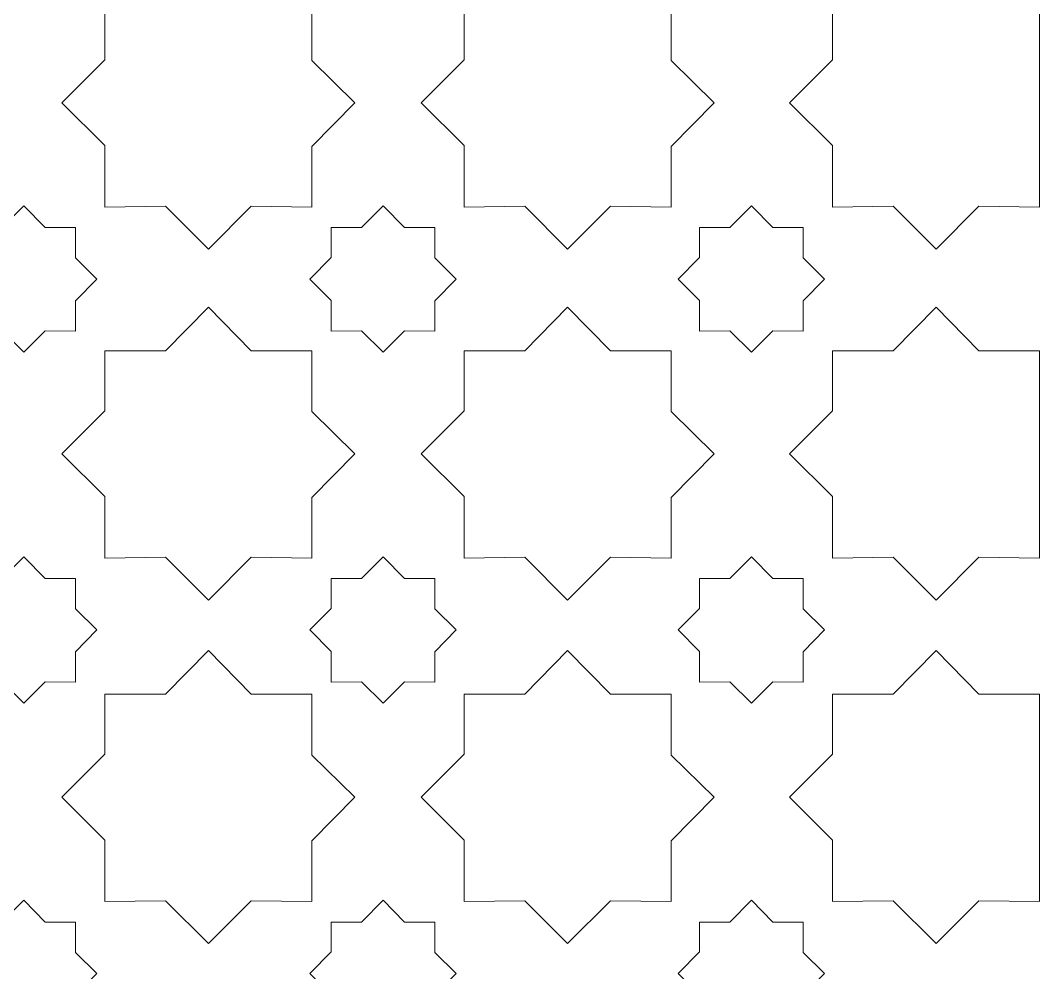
# Model space of a CAD drawing. Header units: centimetres. Extents: x -82 to 82, y -124 to 124.
# Drawn here: x 47.98 to 82.41, y 59.16 to 91.33 of the extents above; entities that cross this region are included whole.
import ezdxf

# ---------------------------------------------------------------- set-up
doc = ezdxf.new("R2010")
doc.units = ezdxf.units.CM
doc.header["$MEASUREMENT"] = 0
doc.layers.add('layer 1', color=7, linetype='Continuous')

msp = doc.modelspace()

# ---------------------------------------------------------------- linework, layer by layer
at = {"layer": 'layer 1', "color": 240, "lineweight": 9}
for points, knots in [([(50.82781, 89.99869), (50.82781, 89.99869), (50.8278, 92.02161), (50.8278, 92.02161), (50.8278, 92.02161), (50.8278, 92.02161), (52.87811, 92.02161), (52.87811, 92.02161), (52.87811, 92.02161), (52.87811, 92.02161), (54.32781, 93.49871), (54.32781, 93.49871), (54.32781, 93.49871), (54.32781, 93.49871), (55.77752, 92.02161), (55.77752, 92.02161), (55.77752, 92.02161), (55.77752, 92.02161), (57.8278, 92.02161), (57.8278, 92.02161), (57.8278, 92.02161), (57.8278, 92.02161), (57.8278, 89.97133), (57.8278, 89.97133), (57.8278, 89.97133), (57.8278, 89.97133), (59.27756, 88.54896), (59.27756, 88.54896), (59.27756, 88.54896), (59.27756, 88.54896), (57.8278, 87.07182), (57.8278, 87.07182), (57.8278, 87.07182), (57.8278, 87.07182), (57.8278, 85.02161), (57.8278, 85.02161), (57.8278, 85.02161), (57.8278, 85.02161), (55.77763, 85.04899), (55.77763, 85.04899), (55.77763, 85.04899), (55.77763, 85.04899), (54.32781, 83.59922), (54.32781, 83.59922), (54.32781, 83.59922), (54.32781, 83.59922), (52.87803, 85.049), (52.87803, 85.049), (52.87803, 85.049), (52.87803, 85.049), (50.8278, 85.02161), (50.8278, 85.02161), (50.8278, 85.02161), (50.8278, 85.02161), (50.8278, 87.09923), (50.8278, 87.09923), (50.8278, 87.09923), (50.8278, 87.09923), (49.37807, 88.54896), (49.37807, 88.54896), (49.37807, 88.54896), (49.37807, 88.54896), (50.82781, 89.99869), (50.82781, 89.99869)], [0, 0, 0, 0, 0.05882353, 0.05882353, 0.05882353, 0.05882353, 0.11764706, 0.11764706, 0.11764706, 0.11764706, 0.17647059, 0.17647059, 0.17647059, 0.17647059, 0.23529412, 0.23529412, 0.23529412, 0.23529412, 0.29411765, 0.29411765, 0.29411765, 0.29411765, 0.35294118, 0.35294118, 0.35294118, 0.35294118, 0.41176471, 0.41176471, 0.41176471, 0.41176471, 0.47058824, 0.47058824, 0.47058824, 0.47058824, 0.52941176, 0.52941176, 0.52941176, 0.52941176, 0.58823529, 0.58823529, 0.58823529, 0.58823529, 0.64705882, 0.64705882, 0.64705882, 0.64705882, 0.70588235, 0.70588235, 0.70588235, 0.70588235, 0.76470588, 0.76470588, 0.76470588, 0.76470588, 0.82352941, 0.82352941, 0.82352941, 0.82352941, 0.88235294, 0.88235294, 0.88235294, 0.88235294, 1, 1, 1, 1]), ([(62.96581, 89.99869), (62.96581, 89.99869), (62.9658, 92.02161), (62.9658, 92.02161), (62.9658, 92.02161), (62.9658, 92.02161), (65.01611, 92.02161), (65.01611, 92.02161), (65.01611, 92.02161), (65.01611, 92.02161), (66.46581, 93.49871), (66.46581, 93.49871), (66.46581, 93.49871), (66.46581, 93.49871), (67.91552, 92.02161), (67.91552, 92.02161), (67.91552, 92.02161), (67.91552, 92.02161), (69.9658, 92.02161), (69.9658, 92.02161), (69.9658, 92.02161), (69.9658, 92.02161), (69.9658, 89.97133), (69.9658, 89.97133), (69.9658, 89.97133), (69.9658, 89.97133), (71.41556, 88.54896), (71.41556, 88.54896), (71.41556, 88.54896), (71.41556, 88.54896), (69.9658, 87.07182), (69.9658, 87.07182), (69.9658, 87.07182), (69.9658, 87.07182), (69.9658, 85.02161), (69.9658, 85.02161), (69.9658, 85.02161), (69.9658, 85.02161), (67.91563, 85.04899), (67.91563, 85.04899), (67.91563, 85.04899), (67.91563, 85.04899), (66.46581, 83.59922), (66.46581, 83.59922), (66.46581, 83.59922), (66.46581, 83.59922), (65.01603, 85.049), (65.01603, 85.049), (65.01603, 85.049), (65.01603, 85.049), (62.9658, 85.02161), (62.9658, 85.02161), (62.9658, 85.02161), (62.9658, 85.02161), (62.9658, 87.09923), (62.9658, 87.09923), (62.9658, 87.09923), (62.9658, 87.09923), (61.51607, 88.54896), (61.51607, 88.54896), (61.51607, 88.54896), (61.51607, 88.54896), (62.96581, 89.99869), (62.96581, 89.99869)], [0, 0, 0, 0, 0.05882353, 0.05882353, 0.05882353, 0.05882353, 0.11764706, 0.11764706, 0.11764706, 0.11764706, 0.17647059, 0.17647059, 0.17647059, 0.17647059, 0.23529412, 0.23529412, 0.23529412, 0.23529412, 0.29411765, 0.29411765, 0.29411765, 0.29411765, 0.35294118, 0.35294118, 0.35294118, 0.35294118, 0.41176471, 0.41176471, 0.41176471, 0.41176471, 0.47058824, 0.47058824, 0.47058824, 0.47058824, 0.52941176, 0.52941176, 0.52941176, 0.52941176, 0.58823529, 0.58823529, 0.58823529, 0.58823529, 0.64705882, 0.64705882, 0.64705882, 0.64705882, 0.70588235, 0.70588235, 0.70588235, 0.70588235, 0.76470588, 0.76470588, 0.76470588, 0.76470588, 0.82352941, 0.82352941, 0.82352941, 0.82352941, 0.88235294, 0.88235294, 0.88235294, 0.88235294, 1, 1, 1, 1]), ([(82.4118, 85.02161), (82.4118, 85.02161), (80.36163, 85.04899), (80.36163, 85.04899), (80.36163, 85.04899), (80.36163, 85.04899), (78.91181, 83.59922), (78.91181, 83.59922), (78.91181, 83.59922), (78.91181, 83.59922), (77.46203, 85.049), (77.46203, 85.049), (77.46203, 85.049), (77.46203, 85.049), (75.4118, 85.02161), (75.4118, 85.02161), (75.4118, 85.02161), (75.4118, 85.02161), (75.4118, 87.09923), (75.4118, 87.09923), (75.4118, 87.09923), (75.4118, 87.09923), (73.96207, 88.54896), (73.96207, 88.54896), (73.96207, 88.54896), (73.96207, 88.54896), (75.41181, 89.99869), (75.41181, 89.99869), (75.41181, 89.99869), (75.41181, 89.99869), (75.4118, 92.02161), (75.4118, 92.02161), (75.4118, 92.02161), (75.4118, 92.02161), (77.46211, 92.02161), (77.46211, 92.02161), (77.46211, 92.02161), (77.46211, 92.02161), (78.91181, 93.49871), (78.91181, 93.49871), (78.91181, 93.49871), (78.91181, 93.49871), (80.36152, 92.02161), (80.36152, 92.02161), (80.36152, 92.02161), (80.36152, 92.02161), (82.4118, 92.02161), (82.4118, 92.02161), (82.4118, 92.02161), (82.4118, 92.02161), (82.4118, 85.02161), (82.4118, 85.02161)], [0, 0, 0, 0, 0.07142857, 0.07142857, 0.07142857, 0.07142857, 0.14285714, 0.14285714, 0.14285714, 0.14285714, 0.21428571, 0.21428571, 0.21428571, 0.21428571, 0.28571429, 0.28571429, 0.28571429, 0.28571429, 0.35714286, 0.35714286, 0.35714286, 0.35714286, 0.42857143, 0.42857143, 0.42857143, 0.42857143, 0.5, 0.5, 0.5, 0.5, 0.57142857, 0.57142857, 0.57142857, 0.57142857, 0.64285714, 0.64285714, 0.64285714, 0.64285714, 0.71428571, 0.71428571, 0.71428571, 0.71428571, 0.78571429, 0.78571429, 0.78571429, 0.78571429, 0.85714286, 0.85714286, 0.85714286, 0.85714286, 1, 1, 1, 1]), ([(46.34043, 83.31886), (46.34043, 83.31886), (46.34043, 84.33037), (46.34043, 84.33037), (46.34043, 84.33037), (46.34043, 84.33037), (47.36564, 84.33037), (47.36564, 84.33037), (47.36564, 84.33037), (47.36564, 84.33037), (48.09052, 85.06896), (48.09052, 85.06896), (48.09052, 85.06896), (48.09052, 85.06896), (48.81542, 84.33037), (48.81542, 84.33037), (48.81542, 84.33037), (48.81542, 84.33037), (49.84061, 84.33037), (49.84061, 84.33037), (49.84061, 84.33037), (49.84061, 84.33037), (49.84061, 83.30518), (49.84061, 83.30518), (49.84061, 83.30518), (49.84061, 83.30518), (50.56553, 82.59396), (50.56553, 82.59396), (50.56553, 82.59396), (50.56553, 82.59396), (49.84061, 81.85535), (49.84061, 81.85535), (49.84061, 81.85535), (49.84061, 81.85535), (49.84061, 80.83019), (49.84061, 80.83019), (49.84061, 80.83019), (49.84061, 80.83019), (48.81547, 80.84388), (48.81547, 80.84388), (48.81547, 80.84388), (48.81547, 80.84388), (48.09052, 80.11896), (48.09052, 80.11896), (48.09052, 80.11896), (48.09052, 80.11896), (47.3656, 80.84389), (47.3656, 80.84389), (47.3656, 80.84389), (47.3656, 80.84389), (46.34043, 80.83019), (46.34043, 80.83019), (46.34043, 80.83019), (46.34043, 80.83019), (46.34043, 81.86906), (46.34043, 81.86906), (46.34043, 81.86906), (46.34043, 81.86906), (45.61553, 82.59396), (45.61553, 82.59396), (45.61553, 82.59396), (45.61553, 82.59396), (46.34043, 83.31886), (46.34043, 83.31886)], [0, 0, 0, 0, 0.05882353, 0.05882353, 0.05882353, 0.05882353, 0.11764706, 0.11764706, 0.11764706, 0.11764706, 0.17647059, 0.17647059, 0.17647059, 0.17647059, 0.23529412, 0.23529412, 0.23529412, 0.23529412, 0.29411765, 0.29411765, 0.29411765, 0.29411765, 0.35294118, 0.35294118, 0.35294118, 0.35294118, 0.41176471, 0.41176471, 0.41176471, 0.41176471, 0.47058824, 0.47058824, 0.47058824, 0.47058824, 0.52941176, 0.52941176, 0.52941176, 0.52941176, 0.58823529, 0.58823529, 0.58823529, 0.58823529, 0.64705882, 0.64705882, 0.64705882, 0.64705882, 0.70588235, 0.70588235, 0.70588235, 0.70588235, 0.76470588, 0.76470588, 0.76470588, 0.76470588, 0.82352941, 0.82352941, 0.82352941, 0.82352941, 0.88235294, 0.88235294, 0.88235294, 0.88235294, 1, 1, 1, 1]), ([(58.47843, 83.31886), (58.47843, 83.31886), (58.47843, 84.33037), (58.47843, 84.33037), (58.47843, 84.33037), (58.47843, 84.33037), (59.50364, 84.33037), (59.50364, 84.33037), (59.50364, 84.33037), (59.50364, 84.33037), (60.22852, 85.06896), (60.22852, 85.06896), (60.22852, 85.06896), (60.22852, 85.06896), (60.95342, 84.33037), (60.95342, 84.33037), (60.95342, 84.33037), (60.95342, 84.33037), (61.97861, 84.33037), (61.97861, 84.33037), (61.97861, 84.33037), (61.97861, 84.33037), (61.97861, 83.30518), (61.97861, 83.30518), (61.97861, 83.30518), (61.97861, 83.30518), (62.70353, 82.59396), (62.70353, 82.59396), (62.70353, 82.59396), (62.70353, 82.59396), (61.97861, 81.85535), (61.97861, 81.85535), (61.97861, 81.85535), (61.97861, 81.85535), (61.97861, 80.83019), (61.97861, 80.83019), (61.97861, 80.83019), (61.97861, 80.83019), (60.95347, 80.84388), (60.95347, 80.84388), (60.95347, 80.84388), (60.95347, 80.84388), (60.22852, 80.11896), (60.22852, 80.11896), (60.22852, 80.11896), (60.22852, 80.11896), (59.5036, 80.84389), (59.5036, 80.84389), (59.5036, 80.84389), (59.5036, 80.84389), (58.47843, 80.83019), (58.47843, 80.83019), (58.47843, 80.83019), (58.47843, 80.83019), (58.47843, 81.86906), (58.47843, 81.86906), (58.47843, 81.86906), (58.47843, 81.86906), (57.75353, 82.59396), (57.75353, 82.59396), (57.75353, 82.59396), (57.75353, 82.59396), (58.47843, 83.31886), (58.47843, 83.31886)], [0, 0, 0, 0, 0.05882353, 0.05882353, 0.05882353, 0.05882353, 0.11764706, 0.11764706, 0.11764706, 0.11764706, 0.17647059, 0.17647059, 0.17647059, 0.17647059, 0.23529412, 0.23529412, 0.23529412, 0.23529412, 0.29411765, 0.29411765, 0.29411765, 0.29411765, 0.35294118, 0.35294118, 0.35294118, 0.35294118, 0.41176471, 0.41176471, 0.41176471, 0.41176471, 0.47058824, 0.47058824, 0.47058824, 0.47058824, 0.52941176, 0.52941176, 0.52941176, 0.52941176, 0.58823529, 0.58823529, 0.58823529, 0.58823529, 0.64705882, 0.64705882, 0.64705882, 0.64705882, 0.70588235, 0.70588235, 0.70588235, 0.70588235, 0.76470588, 0.76470588, 0.76470588, 0.76470588, 0.82352941, 0.82352941, 0.82352941, 0.82352941, 0.88235294, 0.88235294, 0.88235294, 0.88235294, 1, 1, 1, 1]), ([(70.92443, 83.31886), (70.92443, 83.31886), (70.92443, 84.33037), (70.92443, 84.33037), (70.92443, 84.33037), (70.92443, 84.33037), (71.94964, 84.33037), (71.94964, 84.33037), (71.94964, 84.33037), (71.94964, 84.33037), (72.67452, 85.06896), (72.67452, 85.06896), (72.67452, 85.06896), (72.67452, 85.06896), (73.39942, 84.33037), (73.39942, 84.33037), (73.39942, 84.33037), (73.39942, 84.33037), (74.42461, 84.33037), (74.42461, 84.33037), (74.42461, 84.33037), (74.42461, 84.33037), (74.42461, 83.30518), (74.42461, 83.30518), (74.42461, 83.30518), (74.42461, 83.30518), (75.14953, 82.59396), (75.14953, 82.59396), (75.14953, 82.59396), (75.14953, 82.59396), (74.42461, 81.85535), (74.42461, 81.85535), (74.42461, 81.85535), (74.42461, 81.85535), (74.42461, 80.83019), (74.42461, 80.83019), (74.42461, 80.83019), (74.42461, 80.83019), (73.39947, 80.84388), (73.39947, 80.84388), (73.39947, 80.84388), (73.39947, 80.84388), (72.67452, 80.11896), (72.67452, 80.11896), (72.67452, 80.11896), (72.67452, 80.11896), (71.9496, 80.84389), (71.9496, 80.84389), (71.9496, 80.84389), (71.9496, 80.84389), (70.92443, 80.83019), (70.92443, 80.83019), (70.92443, 80.83019), (70.92443, 80.83019), (70.92443, 81.86906), (70.92443, 81.86906), (70.92443, 81.86906), (70.92443, 81.86906), (70.19953, 82.59396), (70.19953, 82.59396), (70.19953, 82.59396), (70.19953, 82.59396), (70.92443, 83.31886), (70.92443, 83.31886)], [0, 0, 0, 0, 0.05882353, 0.05882353, 0.05882353, 0.05882353, 0.11764706, 0.11764706, 0.11764706, 0.11764706, 0.17647059, 0.17647059, 0.17647059, 0.17647059, 0.23529412, 0.23529412, 0.23529412, 0.23529412, 0.29411765, 0.29411765, 0.29411765, 0.29411765, 0.35294118, 0.35294118, 0.35294118, 0.35294118, 0.41176471, 0.41176471, 0.41176471, 0.41176471, 0.47058824, 0.47058824, 0.47058824, 0.47058824, 0.52941176, 0.52941176, 0.52941176, 0.52941176, 0.58823529, 0.58823529, 0.58823529, 0.58823529, 0.64705882, 0.64705882, 0.64705882, 0.64705882, 0.70588235, 0.70588235, 0.70588235, 0.70588235, 0.76470588, 0.76470588, 0.76470588, 0.76470588, 0.82352941, 0.82352941, 0.82352941, 0.82352941, 0.88235294, 0.88235294, 0.88235294, 0.88235294, 1, 1, 1, 1]), ([(50.82781, 78.14299), (50.82781, 78.14299), (50.8278, 80.16591), (50.8278, 80.16591), (50.8278, 80.16591), (50.8278, 80.16591), (52.87811, 80.16591), (52.87811, 80.16591), (52.87811, 80.16591), (52.87811, 80.16591), (54.32781, 81.64301), (54.32781, 81.64301), (54.32781, 81.64301), (54.32781, 81.64301), (55.77752, 80.16591), (55.77752, 80.16591), (55.77752, 80.16591), (55.77752, 80.16591), (57.8278, 80.16591), (57.8278, 80.16591), (57.8278, 80.16591), (57.8278, 80.16591), (57.8278, 78.11563), (57.8278, 78.11563), (57.8278, 78.11563), (57.8278, 78.11563), (59.27756, 76.69326), (59.27756, 76.69326), (59.27756, 76.69326), (59.27756, 76.69326), (57.8278, 75.21612), (57.8278, 75.21612), (57.8278, 75.21612), (57.8278, 75.21612), (57.8278, 73.16591), (57.8278, 73.16591), (57.8278, 73.16591), (57.8278, 73.16591), (55.77763, 73.19329), (55.77763, 73.19329), (55.77763, 73.19329), (55.77763, 73.19329), (54.32781, 71.74352), (54.32781, 71.74352), (54.32781, 71.74352), (54.32781, 71.74352), (52.87803, 73.1933), (52.87803, 73.1933), (52.87803, 73.1933), (52.87803, 73.1933), (50.8278, 73.16591), (50.8278, 73.16591), (50.8278, 73.16591), (50.8278, 73.16591), (50.8278, 75.24353), (50.8278, 75.24353), (50.8278, 75.24353), (50.8278, 75.24353), (49.37807, 76.69326), (49.37807, 76.69326), (49.37807, 76.69326), (49.37807, 76.69326), (50.82781, 78.14299), (50.82781, 78.14299)], [0, 0, 0, 0, 0.05882353, 0.05882353, 0.05882353, 0.05882353, 0.11764706, 0.11764706, 0.11764706, 0.11764706, 0.17647059, 0.17647059, 0.17647059, 0.17647059, 0.23529412, 0.23529412, 0.23529412, 0.23529412, 0.29411765, 0.29411765, 0.29411765, 0.29411765, 0.35294118, 0.35294118, 0.35294118, 0.35294118, 0.41176471, 0.41176471, 0.41176471, 0.41176471, 0.47058824, 0.47058824, 0.47058824, 0.47058824, 0.52941176, 0.52941176, 0.52941176, 0.52941176, 0.58823529, 0.58823529, 0.58823529, 0.58823529, 0.64705882, 0.64705882, 0.64705882, 0.64705882, 0.70588235, 0.70588235, 0.70588235, 0.70588235, 0.76470588, 0.76470588, 0.76470588, 0.76470588, 0.82352941, 0.82352941, 0.82352941, 0.82352941, 0.88235294, 0.88235294, 0.88235294, 0.88235294, 1, 1, 1, 1]), ([(62.96581, 78.14299), (62.96581, 78.14299), (62.9658, 80.16591), (62.9658, 80.16591), (62.9658, 80.16591), (62.9658, 80.16591), (65.01611, 80.16591), (65.01611, 80.16591), (65.01611, 80.16591), (65.01611, 80.16591), (66.46581, 81.64301), (66.46581, 81.64301), (66.46581, 81.64301), (66.46581, 81.64301), (67.91552, 80.16591), (67.91552, 80.16591), (67.91552, 80.16591), (67.91552, 80.16591), (69.9658, 80.16591), (69.9658, 80.16591), (69.9658, 80.16591), (69.9658, 80.16591), (69.9658, 78.11563), (69.9658, 78.11563), (69.9658, 78.11563), (69.9658, 78.11563), (71.41556, 76.69326), (71.41556, 76.69326), (71.41556, 76.69326), (71.41556, 76.69326), (69.9658, 75.21612), (69.9658, 75.21612), (69.9658, 75.21612), (69.9658, 75.21612), (69.9658, 73.16591), (69.9658, 73.16591), (69.9658, 73.16591), (69.9658, 73.16591), (67.91563, 73.19329), (67.91563, 73.19329), (67.91563, 73.19329), (67.91563, 73.19329), (66.46581, 71.74352), (66.46581, 71.74352), (66.46581, 71.74352), (66.46581, 71.74352), (65.01603, 73.1933), (65.01603, 73.1933), (65.01603, 73.1933), (65.01603, 73.1933), (62.9658, 73.16591), (62.9658, 73.16591), (62.9658, 73.16591), (62.9658, 73.16591), (62.9658, 75.24353), (62.9658, 75.24353), (62.9658, 75.24353), (62.9658, 75.24353), (61.51607, 76.69326), (61.51607, 76.69326), (61.51607, 76.69326), (61.51607, 76.69326), (62.96581, 78.14299), (62.96581, 78.14299)], [0, 0, 0, 0, 0.05882353, 0.05882353, 0.05882353, 0.05882353, 0.11764706, 0.11764706, 0.11764706, 0.11764706, 0.17647059, 0.17647059, 0.17647059, 0.17647059, 0.23529412, 0.23529412, 0.23529412, 0.23529412, 0.29411765, 0.29411765, 0.29411765, 0.29411765, 0.35294118, 0.35294118, 0.35294118, 0.35294118, 0.41176471, 0.41176471, 0.41176471, 0.41176471, 0.47058824, 0.47058824, 0.47058824, 0.47058824, 0.52941176, 0.52941176, 0.52941176, 0.52941176, 0.58823529, 0.58823529, 0.58823529, 0.58823529, 0.64705882, 0.64705882, 0.64705882, 0.64705882, 0.70588235, 0.70588235, 0.70588235, 0.70588235, 0.76470588, 0.76470588, 0.76470588, 0.76470588, 0.82352941, 0.82352941, 0.82352941, 0.82352941, 0.88235294, 0.88235294, 0.88235294, 0.88235294, 1, 1, 1, 1]), ([(82.4118, 73.16591), (82.4118, 73.16591), (80.36163, 73.19329), (80.36163, 73.19329), (80.36163, 73.19329), (80.36163, 73.19329), (78.91181, 71.74352), (78.91181, 71.74352), (78.91181, 71.74352), (78.91181, 71.74352), (77.46203, 73.1933), (77.46203, 73.1933), (77.46203, 73.1933), (77.46203, 73.1933), (75.4118, 73.16591), (75.4118, 73.16591), (75.4118, 73.16591), (75.4118, 73.16591), (75.4118, 75.24353), (75.4118, 75.24353), (75.4118, 75.24353), (75.4118, 75.24353), (73.96207, 76.69326), (73.96207, 76.69326), (73.96207, 76.69326), (73.96207, 76.69326), (75.41181, 78.14299), (75.41181, 78.14299), (75.41181, 78.14299), (75.41181, 78.14299), (75.4118, 80.16591), (75.4118, 80.16591), (75.4118, 80.16591), (75.4118, 80.16591), (77.46211, 80.16591), (77.46211, 80.16591), (77.46211, 80.16591), (77.46211, 80.16591), (78.91181, 81.64301), (78.91181, 81.64301), (78.91181, 81.64301), (78.91181, 81.64301), (80.36152, 80.16591), (80.36152, 80.16591), (80.36152, 80.16591), (80.36152, 80.16591), (82.4118, 80.16591), (82.4118, 80.16591), (82.4118, 80.16591), (82.4118, 80.16591), (82.4118, 73.16591), (82.4118, 73.16591)], [0, 0, 0, 0, 0.07142857, 0.07142857, 0.07142857, 0.07142857, 0.14285714, 0.14285714, 0.14285714, 0.14285714, 0.21428571, 0.21428571, 0.21428571, 0.21428571, 0.28571429, 0.28571429, 0.28571429, 0.28571429, 0.35714286, 0.35714286, 0.35714286, 0.35714286, 0.42857143, 0.42857143, 0.42857143, 0.42857143, 0.5, 0.5, 0.5, 0.5, 0.57142857, 0.57142857, 0.57142857, 0.57142857, 0.64285714, 0.64285714, 0.64285714, 0.64285714, 0.71428571, 0.71428571, 0.71428571, 0.71428571, 0.78571429, 0.78571429, 0.78571429, 0.78571429, 0.85714286, 0.85714286, 0.85714286, 0.85714286, 1, 1, 1, 1]), ([(46.34043, 71.46316), (46.34043, 71.46316), (46.34043, 72.47467), (46.34043, 72.47467), (46.34043, 72.47467), (46.34043, 72.47467), (47.36564, 72.47467), (47.36564, 72.47467), (47.36564, 72.47467), (47.36564, 72.47467), (48.09052, 73.21326), (48.09052, 73.21326), (48.09052, 73.21326), (48.09052, 73.21326), (48.81542, 72.47467), (48.81542, 72.47467), (48.81542, 72.47467), (48.81542, 72.47467), (49.84061, 72.47467), (49.84061, 72.47467), (49.84061, 72.47467), (49.84061, 72.47467), (49.84061, 71.44948), (49.84061, 71.44948), (49.84061, 71.44948), (49.84061, 71.44948), (50.56553, 70.73826), (50.56553, 70.73826), (50.56553, 70.73826), (50.56553, 70.73826), (49.84061, 69.99965), (49.84061, 69.99965), (49.84061, 69.99965), (49.84061, 69.99965), (49.84061, 68.97449), (49.84061, 68.97449), (49.84061, 68.97449), (49.84061, 68.97449), (48.81547, 68.98818), (48.81547, 68.98818), (48.81547, 68.98818), (48.81547, 68.98818), (48.09052, 68.26326), (48.09052, 68.26326), (48.09052, 68.26326), (48.09052, 68.26326), (47.3656, 68.98819), (47.3656, 68.98819), (47.3656, 68.98819), (47.3656, 68.98819), (46.34043, 68.97449), (46.34043, 68.97449), (46.34043, 68.97449), (46.34043, 68.97449), (46.34043, 70.01336), (46.34043, 70.01336), (46.34043, 70.01336), (46.34043, 70.01336), (45.61553, 70.73826), (45.61553, 70.73826), (45.61553, 70.73826), (45.61553, 70.73826), (46.34043, 71.46316), (46.34043, 71.46316)], [0, 0, 0, 0, 0.05882353, 0.05882353, 0.05882353, 0.05882353, 0.11764706, 0.11764706, 0.11764706, 0.11764706, 0.17647059, 0.17647059, 0.17647059, 0.17647059, 0.23529412, 0.23529412, 0.23529412, 0.23529412, 0.29411765, 0.29411765, 0.29411765, 0.29411765, 0.35294118, 0.35294118, 0.35294118, 0.35294118, 0.41176471, 0.41176471, 0.41176471, 0.41176471, 0.47058824, 0.47058824, 0.47058824, 0.47058824, 0.52941176, 0.52941176, 0.52941176, 0.52941176, 0.58823529, 0.58823529, 0.58823529, 0.58823529, 0.64705882, 0.64705882, 0.64705882, 0.64705882, 0.70588235, 0.70588235, 0.70588235, 0.70588235, 0.76470588, 0.76470588, 0.76470588, 0.76470588, 0.82352941, 0.82352941, 0.82352941, 0.82352941, 0.88235294, 0.88235294, 0.88235294, 0.88235294, 1, 1, 1, 1]), ([(58.47843, 71.46316), (58.47843, 71.46316), (58.47843, 72.47467), (58.47843, 72.47467), (58.47843, 72.47467), (58.47843, 72.47467), (59.50364, 72.47467), (59.50364, 72.47467), (59.50364, 72.47467), (59.50364, 72.47467), (60.22852, 73.21326), (60.22852, 73.21326), (60.22852, 73.21326), (60.22852, 73.21326), (60.95342, 72.47467), (60.95342, 72.47467), (60.95342, 72.47467), (60.95342, 72.47467), (61.97861, 72.47467), (61.97861, 72.47467), (61.97861, 72.47467), (61.97861, 72.47467), (61.97861, 71.44948), (61.97861, 71.44948), (61.97861, 71.44948), (61.97861, 71.44948), (62.70353, 70.73826), (62.70353, 70.73826), (62.70353, 70.73826), (62.70353, 70.73826), (61.97861, 69.99965), (61.97861, 69.99965), (61.97861, 69.99965), (61.97861, 69.99965), (61.97861, 68.97449), (61.97861, 68.97449), (61.97861, 68.97449), (61.97861, 68.97449), (60.95347, 68.98818), (60.95347, 68.98818), (60.95347, 68.98818), (60.95347, 68.98818), (60.22852, 68.26326), (60.22852, 68.26326), (60.22852, 68.26326), (60.22852, 68.26326), (59.5036, 68.98819), (59.5036, 68.98819), (59.5036, 68.98819), (59.5036, 68.98819), (58.47843, 68.97449), (58.47843, 68.97449), (58.47843, 68.97449), (58.47843, 68.97449), (58.47843, 70.01336), (58.47843, 70.01336), (58.47843, 70.01336), (58.47843, 70.01336), (57.75353, 70.73826), (57.75353, 70.73826), (57.75353, 70.73826), (57.75353, 70.73826), (58.47843, 71.46316), (58.47843, 71.46316)], [0, 0, 0, 0, 0.05882353, 0.05882353, 0.05882353, 0.05882353, 0.11764706, 0.11764706, 0.11764706, 0.11764706, 0.17647059, 0.17647059, 0.17647059, 0.17647059, 0.23529412, 0.23529412, 0.23529412, 0.23529412, 0.29411765, 0.29411765, 0.29411765, 0.29411765, 0.35294118, 0.35294118, 0.35294118, 0.35294118, 0.41176471, 0.41176471, 0.41176471, 0.41176471, 0.47058824, 0.47058824, 0.47058824, 0.47058824, 0.52941176, 0.52941176, 0.52941176, 0.52941176, 0.58823529, 0.58823529, 0.58823529, 0.58823529, 0.64705882, 0.64705882, 0.64705882, 0.64705882, 0.70588235, 0.70588235, 0.70588235, 0.70588235, 0.76470588, 0.76470588, 0.76470588, 0.76470588, 0.82352941, 0.82352941, 0.82352941, 0.82352941, 0.88235294, 0.88235294, 0.88235294, 0.88235294, 1, 1, 1, 1]), ([(70.92443, 71.46316), (70.92443, 71.46316), (70.92443, 72.47467), (70.92443, 72.47467), (70.92443, 72.47467), (70.92443, 72.47467), (71.94964, 72.47467), (71.94964, 72.47467), (71.94964, 72.47467), (71.94964, 72.47467), (72.67452, 73.21326), (72.67452, 73.21326), (72.67452, 73.21326), (72.67452, 73.21326), (73.39942, 72.47467), (73.39942, 72.47467), (73.39942, 72.47467), (73.39942, 72.47467), (74.42461, 72.47467), (74.42461, 72.47467), (74.42461, 72.47467), (74.42461, 72.47467), (74.42461, 71.44948), (74.42461, 71.44948), (74.42461, 71.44948), (74.42461, 71.44948), (75.14953, 70.73826), (75.14953, 70.73826), (75.14953, 70.73826), (75.14953, 70.73826), (74.42461, 69.99965), (74.42461, 69.99965), (74.42461, 69.99965), (74.42461, 69.99965), (74.42461, 68.97449), (74.42461, 68.97449), (74.42461, 68.97449), (74.42461, 68.97449), (73.39947, 68.98818), (73.39947, 68.98818), (73.39947, 68.98818), (73.39947, 68.98818), (72.67452, 68.26326), (72.67452, 68.26326), (72.67452, 68.26326), (72.67452, 68.26326), (71.9496, 68.98819), (71.9496, 68.98819), (71.9496, 68.98819), (71.9496, 68.98819), (70.92443, 68.97449), (70.92443, 68.97449), (70.92443, 68.97449), (70.92443, 68.97449), (70.92443, 70.01336), (70.92443, 70.01336), (70.92443, 70.01336), (70.92443, 70.01336), (70.19953, 70.73826), (70.19953, 70.73826), (70.19953, 70.73826), (70.19953, 70.73826), (70.92443, 71.46316), (70.92443, 71.46316)], [0, 0, 0, 0, 0.05882353, 0.05882353, 0.05882353, 0.05882353, 0.11764706, 0.11764706, 0.11764706, 0.11764706, 0.17647059, 0.17647059, 0.17647059, 0.17647059, 0.23529412, 0.23529412, 0.23529412, 0.23529412, 0.29411765, 0.29411765, 0.29411765, 0.29411765, 0.35294118, 0.35294118, 0.35294118, 0.35294118, 0.41176471, 0.41176471, 0.41176471, 0.41176471, 0.47058824, 0.47058824, 0.47058824, 0.47058824, 0.52941176, 0.52941176, 0.52941176, 0.52941176, 0.58823529, 0.58823529, 0.58823529, 0.58823529, 0.64705882, 0.64705882, 0.64705882, 0.64705882, 0.70588235, 0.70588235, 0.70588235, 0.70588235, 0.76470588, 0.76470588, 0.76470588, 0.76470588, 0.82352941, 0.82352941, 0.82352941, 0.82352941, 0.88235294, 0.88235294, 0.88235294, 0.88235294, 1, 1, 1, 1]), ([(50.82781, 66.54129), (50.82781, 66.54129), (50.8278, 68.56421), (50.8278, 68.56421), (50.8278, 68.56421), (50.8278, 68.56421), (52.87811, 68.56421), (52.87811, 68.56421), (52.87811, 68.56421), (52.87811, 68.56421), (54.32781, 70.04131), (54.32781, 70.04131), (54.32781, 70.04131), (54.32781, 70.04131), (55.77752, 68.56421), (55.77752, 68.56421), (55.77752, 68.56421), (55.77752, 68.56421), (57.8278, 68.56421), (57.8278, 68.56421), (57.8278, 68.56421), (57.8278, 68.56421), (57.8278, 66.51393), (57.8278, 66.51393), (57.8278, 66.51393), (57.8278, 66.51393), (59.27756, 65.09156), (59.27756, 65.09156), (59.27756, 65.09156), (59.27756, 65.09156), (57.8278, 63.61442), (57.8278, 63.61442), (57.8278, 63.61442), (57.8278, 63.61442), (57.8278, 61.56421), (57.8278, 61.56421), (57.8278, 61.56421), (57.8278, 61.56421), (55.77763, 61.59159), (55.77763, 61.59159), (55.77763, 61.59159), (55.77763, 61.59159), (54.32781, 60.14182), (54.32781, 60.14182), (54.32781, 60.14182), (54.32781, 60.14182), (52.87803, 61.5916), (52.87803, 61.5916), (52.87803, 61.5916), (52.87803, 61.5916), (50.8278, 61.56421), (50.8278, 61.56421), (50.8278, 61.56421), (50.8278, 61.56421), (50.8278, 63.64183), (50.8278, 63.64183), (50.8278, 63.64183), (50.8278, 63.64183), (49.37807, 65.09156), (49.37807, 65.09156), (49.37807, 65.09156), (49.37807, 65.09156), (50.82781, 66.54129), (50.82781, 66.54129)], [0, 0, 0, 0, 0.05882353, 0.05882353, 0.05882353, 0.05882353, 0.11764706, 0.11764706, 0.11764706, 0.11764706, 0.17647059, 0.17647059, 0.17647059, 0.17647059, 0.23529412, 0.23529412, 0.23529412, 0.23529412, 0.29411765, 0.29411765, 0.29411765, 0.29411765, 0.35294118, 0.35294118, 0.35294118, 0.35294118, 0.41176471, 0.41176471, 0.41176471, 0.41176471, 0.47058824, 0.47058824, 0.47058824, 0.47058824, 0.52941176, 0.52941176, 0.52941176, 0.52941176, 0.58823529, 0.58823529, 0.58823529, 0.58823529, 0.64705882, 0.64705882, 0.64705882, 0.64705882, 0.70588235, 0.70588235, 0.70588235, 0.70588235, 0.76470588, 0.76470588, 0.76470588, 0.76470588, 0.82352941, 0.82352941, 0.82352941, 0.82352941, 0.88235294, 0.88235294, 0.88235294, 0.88235294, 1, 1, 1, 1]), ([(62.96581, 66.54129), (62.96581, 66.54129), (62.9658, 68.56421), (62.9658, 68.56421), (62.9658, 68.56421), (62.9658, 68.56421), (65.01611, 68.56421), (65.01611, 68.56421), (65.01611, 68.56421), (65.01611, 68.56421), (66.46581, 70.04131), (66.46581, 70.04131), (66.46581, 70.04131), (66.46581, 70.04131), (67.91552, 68.56421), (67.91552, 68.56421), (67.91552, 68.56421), (67.91552, 68.56421), (69.9658, 68.56421), (69.9658, 68.56421), (69.9658, 68.56421), (69.9658, 68.56421), (69.9658, 66.51393), (69.9658, 66.51393), (69.9658, 66.51393), (69.9658, 66.51393), (71.41556, 65.09156), (71.41556, 65.09156), (71.41556, 65.09156), (71.41556, 65.09156), (69.9658, 63.61442), (69.9658, 63.61442), (69.9658, 63.61442), (69.9658, 63.61442), (69.9658, 61.56421), (69.9658, 61.56421), (69.9658, 61.56421), (69.9658, 61.56421), (67.91563, 61.59159), (67.91563, 61.59159), (67.91563, 61.59159), (67.91563, 61.59159), (66.46581, 60.14182), (66.46581, 60.14182), (66.46581, 60.14182), (66.46581, 60.14182), (65.01603, 61.5916), (65.01603, 61.5916), (65.01603, 61.5916), (65.01603, 61.5916), (62.9658, 61.56421), (62.9658, 61.56421), (62.9658, 61.56421), (62.9658, 61.56421), (62.9658, 63.64183), (62.9658, 63.64183), (62.9658, 63.64183), (62.9658, 63.64183), (61.51607, 65.09156), (61.51607, 65.09156), (61.51607, 65.09156), (61.51607, 65.09156), (62.96581, 66.54129), (62.96581, 66.54129)], [0, 0, 0, 0, 0.05882353, 0.05882353, 0.05882353, 0.05882353, 0.11764706, 0.11764706, 0.11764706, 0.11764706, 0.17647059, 0.17647059, 0.17647059, 0.17647059, 0.23529412, 0.23529412, 0.23529412, 0.23529412, 0.29411765, 0.29411765, 0.29411765, 0.29411765, 0.35294118, 0.35294118, 0.35294118, 0.35294118, 0.41176471, 0.41176471, 0.41176471, 0.41176471, 0.47058824, 0.47058824, 0.47058824, 0.47058824, 0.52941176, 0.52941176, 0.52941176, 0.52941176, 0.58823529, 0.58823529, 0.58823529, 0.58823529, 0.64705882, 0.64705882, 0.64705882, 0.64705882, 0.70588235, 0.70588235, 0.70588235, 0.70588235, 0.76470588, 0.76470588, 0.76470588, 0.76470588, 0.82352941, 0.82352941, 0.82352941, 0.82352941, 0.88235294, 0.88235294, 0.88235294, 0.88235294, 1, 1, 1, 1]), ([(82.4118, 61.56421), (82.4118, 61.56421), (80.36163, 61.59159), (80.36163, 61.59159), (80.36163, 61.59159), (80.36163, 61.59159), (78.91181, 60.14182), (78.91181, 60.14182), (78.91181, 60.14182), (78.91181, 60.14182), (77.46203, 61.5916), (77.46203, 61.5916), (77.46203, 61.5916), (77.46203, 61.5916), (75.4118, 61.56421), (75.4118, 61.56421), (75.4118, 61.56421), (75.4118, 61.56421), (75.4118, 63.64183), (75.4118, 63.64183), (75.4118, 63.64183), (75.4118, 63.64183), (73.96207, 65.09156), (73.96207, 65.09156), (73.96207, 65.09156), (73.96207, 65.09156), (75.41181, 66.54129), (75.41181, 66.54129), (75.41181, 66.54129), (75.41181, 66.54129), (75.4118, 68.56421), (75.4118, 68.56421), (75.4118, 68.56421), (75.4118, 68.56421), (77.46211, 68.56421), (77.46211, 68.56421), (77.46211, 68.56421), (77.46211, 68.56421), (78.91181, 70.04131), (78.91181, 70.04131), (78.91181, 70.04131), (78.91181, 70.04131), (80.36152, 68.56421), (80.36152, 68.56421), (80.36152, 68.56421), (80.36152, 68.56421), (82.4118, 68.56421), (82.4118, 68.56421), (82.4118, 68.56421), (82.4118, 68.56421), (82.4118, 61.56421), (82.4118, 61.56421)], [0, 0, 0, 0, 0.07142857, 0.07142857, 0.07142857, 0.07142857, 0.14285714, 0.14285714, 0.14285714, 0.14285714, 0.21428571, 0.21428571, 0.21428571, 0.21428571, 0.28571429, 0.28571429, 0.28571429, 0.28571429, 0.35714286, 0.35714286, 0.35714286, 0.35714286, 0.42857143, 0.42857143, 0.42857143, 0.42857143, 0.5, 0.5, 0.5, 0.5, 0.57142857, 0.57142857, 0.57142857, 0.57142857, 0.64285714, 0.64285714, 0.64285714, 0.64285714, 0.71428571, 0.71428571, 0.71428571, 0.71428571, 0.78571429, 0.78571429, 0.78571429, 0.78571429, 0.85714286, 0.85714286, 0.85714286, 0.85714286, 1, 1, 1, 1]), ([(46.34043, 59.86146), (46.34043, 59.86146), (46.34043, 60.87297), (46.34043, 60.87297), (46.34043, 60.87297), (46.34043, 60.87297), (47.36564, 60.87297), (47.36564, 60.87297), (47.36564, 60.87297), (47.36564, 60.87297), (48.09052, 61.61156), (48.09052, 61.61156), (48.09052, 61.61156), (48.09052, 61.61156), (48.81542, 60.87297), (48.81542, 60.87297), (48.81542, 60.87297), (48.81542, 60.87297), (49.84061, 60.87297), (49.84061, 60.87297), (49.84061, 60.87297), (49.84061, 60.87297), (49.84061, 59.84778), (49.84061, 59.84778), (49.84061, 59.84778), (49.84061, 59.84778), (50.56553, 59.13656), (50.56553, 59.13656), (50.56553, 59.13656), (50.56553, 59.13656), (49.84061, 58.39795), (49.84061, 58.39795), (49.84061, 58.39795), (49.84061, 58.39795), (49.84061, 57.37279), (49.84061, 57.37279), (49.84061, 57.37279), (49.84061, 57.37279), (48.81547, 57.38648), (48.81547, 57.38648), (48.81547, 57.38648), (48.81547, 57.38648), (48.09052, 56.66156), (48.09052, 56.66156), (48.09052, 56.66156), (48.09052, 56.66156), (47.3656, 57.38649), (47.3656, 57.38649), (47.3656, 57.38649), (47.3656, 57.38649), (46.34043, 57.37279), (46.34043, 57.37279), (46.34043, 57.37279), (46.34043, 57.37279), (46.34043, 58.41166), (46.34043, 58.41166), (46.34043, 58.41166), (46.34043, 58.41166), (45.61553, 59.13656), (45.61553, 59.13656), (45.61553, 59.13656), (45.61553, 59.13656), (46.34043, 59.86146), (46.34043, 59.86146)], [0, 0, 0, 0, 0.05882353, 0.05882353, 0.05882353, 0.05882353, 0.11764706, 0.11764706, 0.11764706, 0.11764706, 0.17647059, 0.17647059, 0.17647059, 0.17647059, 0.23529412, 0.23529412, 0.23529412, 0.23529412, 0.29411765, 0.29411765, 0.29411765, 0.29411765, 0.35294118, 0.35294118, 0.35294118, 0.35294118, 0.41176471, 0.41176471, 0.41176471, 0.41176471, 0.47058824, 0.47058824, 0.47058824, 0.47058824, 0.52941176, 0.52941176, 0.52941176, 0.52941176, 0.58823529, 0.58823529, 0.58823529, 0.58823529, 0.64705882, 0.64705882, 0.64705882, 0.64705882, 0.70588235, 0.70588235, 0.70588235, 0.70588235, 0.76470588, 0.76470588, 0.76470588, 0.76470588, 0.82352941, 0.82352941, 0.82352941, 0.82352941, 0.88235294, 0.88235294, 0.88235294, 0.88235294, 1, 1, 1, 1]), ([(58.47843, 59.86146), (58.47843, 59.86146), (58.47843, 60.87297), (58.47843, 60.87297), (58.47843, 60.87297), (58.47843, 60.87297), (59.50364, 60.87297), (59.50364, 60.87297), (59.50364, 60.87297), (59.50364, 60.87297), (60.22852, 61.61156), (60.22852, 61.61156), (60.22852, 61.61156), (60.22852, 61.61156), (60.95342, 60.87297), (60.95342, 60.87297), (60.95342, 60.87297), (60.95342, 60.87297), (61.97861, 60.87297), (61.97861, 60.87297), (61.97861, 60.87297), (61.97861, 60.87297), (61.97861, 59.84778), (61.97861, 59.84778), (61.97861, 59.84778), (61.97861, 59.84778), (62.70353, 59.13656), (62.70353, 59.13656), (62.70353, 59.13656), (62.70353, 59.13656), (61.97861, 58.39795), (61.97861, 58.39795), (61.97861, 58.39795), (61.97861, 58.39795), (61.97861, 57.37279), (61.97861, 57.37279), (61.97861, 57.37279), (61.97861, 57.37279), (60.95347, 57.38648), (60.95347, 57.38648), (60.95347, 57.38648), (60.95347, 57.38648), (60.22852, 56.66156), (60.22852, 56.66156), (60.22852, 56.66156), (60.22852, 56.66156), (59.5036, 57.38649), (59.5036, 57.38649), (59.5036, 57.38649), (59.5036, 57.38649), (58.47843, 57.37279), (58.47843, 57.37279), (58.47843, 57.37279), (58.47843, 57.37279), (58.47843, 58.41166), (58.47843, 58.41166), (58.47843, 58.41166), (58.47843, 58.41166), (57.75353, 59.13656), (57.75353, 59.13656), (57.75353, 59.13656), (57.75353, 59.13656), (58.47843, 59.86146), (58.47843, 59.86146)], [0, 0, 0, 0, 0.05882353, 0.05882353, 0.05882353, 0.05882353, 0.11764706, 0.11764706, 0.11764706, 0.11764706, 0.17647059, 0.17647059, 0.17647059, 0.17647059, 0.23529412, 0.23529412, 0.23529412, 0.23529412, 0.29411765, 0.29411765, 0.29411765, 0.29411765, 0.35294118, 0.35294118, 0.35294118, 0.35294118, 0.41176471, 0.41176471, 0.41176471, 0.41176471, 0.47058824, 0.47058824, 0.47058824, 0.47058824, 0.52941176, 0.52941176, 0.52941176, 0.52941176, 0.58823529, 0.58823529, 0.58823529, 0.58823529, 0.64705882, 0.64705882, 0.64705882, 0.64705882, 0.70588235, 0.70588235, 0.70588235, 0.70588235, 0.76470588, 0.76470588, 0.76470588, 0.76470588, 0.82352941, 0.82352941, 0.82352941, 0.82352941, 0.88235294, 0.88235294, 0.88235294, 0.88235294, 1, 1, 1, 1]), ([(70.92443, 59.86146), (70.92443, 59.86146), (70.92443, 60.87297), (70.92443, 60.87297), (70.92443, 60.87297), (70.92443, 60.87297), (71.94964, 60.87297), (71.94964, 60.87297), (71.94964, 60.87297), (71.94964, 60.87297), (72.67452, 61.61156), (72.67452, 61.61156), (72.67452, 61.61156), (72.67452, 61.61156), (73.39942, 60.87297), (73.39942, 60.87297), (73.39942, 60.87297), (73.39942, 60.87297), (74.42461, 60.87297), (74.42461, 60.87297), (74.42461, 60.87297), (74.42461, 60.87297), (74.42461, 59.84778), (74.42461, 59.84778), (74.42461, 59.84778), (74.42461, 59.84778), (75.14953, 59.13656), (75.14953, 59.13656), (75.14953, 59.13656), (75.14953, 59.13656), (74.42461, 58.39795), (74.42461, 58.39795), (74.42461, 58.39795), (74.42461, 58.39795), (74.42461, 57.37279), (74.42461, 57.37279), (74.42461, 57.37279), (74.42461, 57.37279), (73.39947, 57.38648), (73.39947, 57.38648), (73.39947, 57.38648), (73.39947, 57.38648), (72.67452, 56.66156), (72.67452, 56.66156), (72.67452, 56.66156), (72.67452, 56.66156), (71.9496, 57.38649), (71.9496, 57.38649), (71.9496, 57.38649), (71.9496, 57.38649), (70.92443, 57.37279), (70.92443, 57.37279), (70.92443, 57.37279), (70.92443, 57.37279), (70.92443, 58.41166), (70.92443, 58.41166), (70.92443, 58.41166), (70.92443, 58.41166), (70.19953, 59.13656), (70.19953, 59.13656), (70.19953, 59.13656), (70.19953, 59.13656), (70.92443, 59.86146), (70.92443, 59.86146)], [0, 0, 0, 0, 0.05882353, 0.05882353, 0.05882353, 0.05882353, 0.11764706, 0.11764706, 0.11764706, 0.11764706, 0.17647059, 0.17647059, 0.17647059, 0.17647059, 0.23529412, 0.23529412, 0.23529412, 0.23529412, 0.29411765, 0.29411765, 0.29411765, 0.29411765, 0.35294118, 0.35294118, 0.35294118, 0.35294118, 0.41176471, 0.41176471, 0.41176471, 0.41176471, 0.47058824, 0.47058824, 0.47058824, 0.47058824, 0.52941176, 0.52941176, 0.52941176, 0.52941176, 0.58823529, 0.58823529, 0.58823529, 0.58823529, 0.64705882, 0.64705882, 0.64705882, 0.64705882, 0.70588235, 0.70588235, 0.70588235, 0.70588235, 0.76470588, 0.76470588, 0.76470588, 0.76470588, 0.82352941, 0.82352941, 0.82352941, 0.82352941, 0.88235294, 0.88235294, 0.88235294, 0.88235294, 1, 1, 1, 1])]:
    msp.add_open_spline(points, degree=3, knots=knots, dxfattribs=at)

doc.saveas('drawing.dxf')
